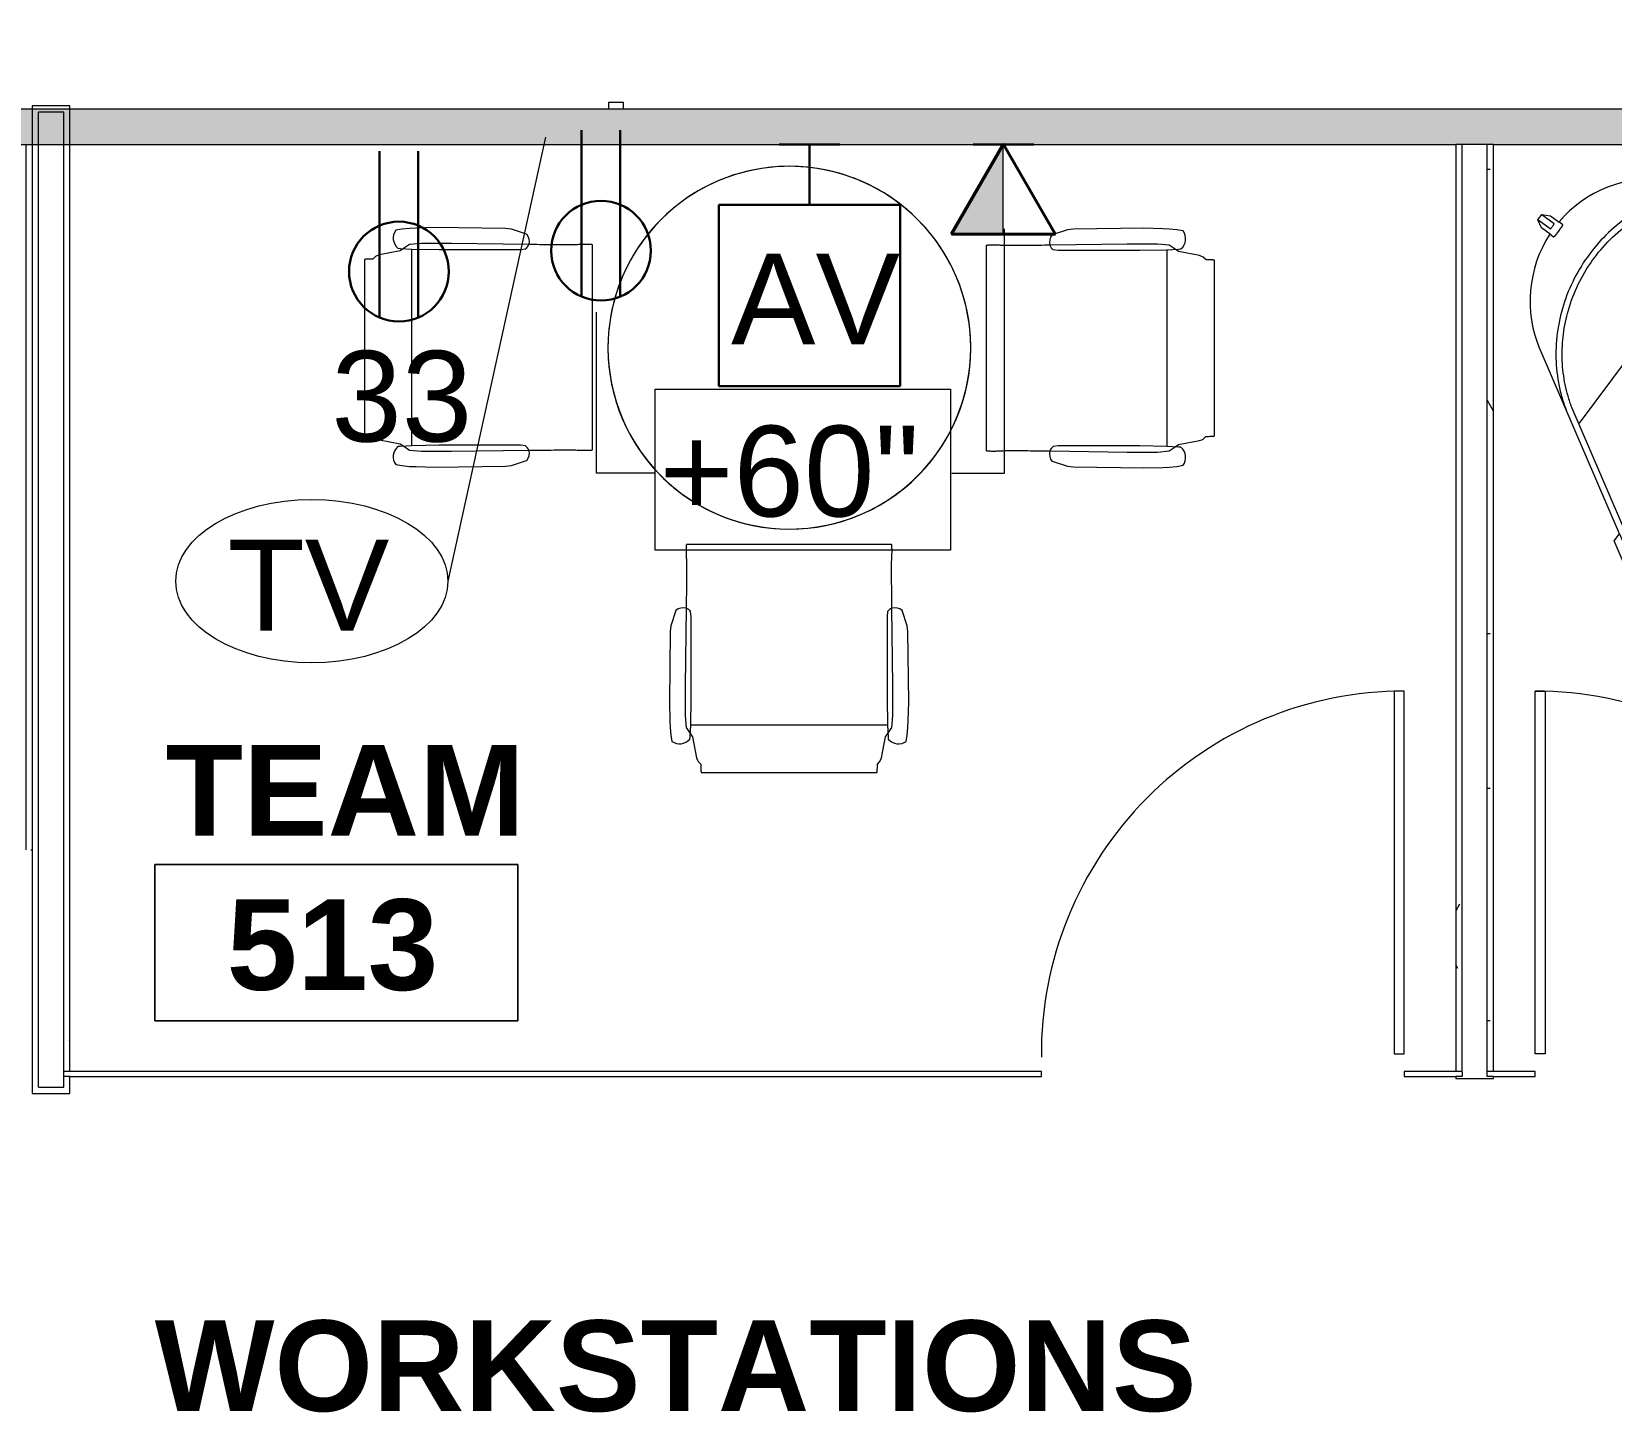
# Model space of a CAD drawing. Header units: inches. Extents: x 0 to 1865, y 0 to 1094.
# Drawn here: x 1093.1 to 1249.8, y 621.6 to 758.6 of the extents above; entities that cross this region are included whole.
import ezdxf

# ---------------------------------------------------------------- set-up
doc = ezdxf.new("R2010")
doc.units = ezdxf.units.IN
doc.header["$MEASUREMENT"] = 0
for name, color, linetype, lineweight in [('A-ANNO-NOTE', 131, 'Continuous', 9), ('A-AREA-IDEN', 2, 'Continuous', 9), ('A-DETL', 90, 'Continuous', 9), ('A-DOOR', 31, 'Continuous', 13), ('A-WALL', 113, 'Continuous', 13), ('A-WALL-PATT', 111, 'Continuous', 13), ('E-ELEC-FIXT', 91, 'Continuous', 9), ('G-ANNO-TEXT', 231, 'Continuous', 9), ('I-FURN', 30, 'Continuous', 9), ('I-WALL', 2, 'Continuous', 13), ('Q-CASE', 31, 'Continuous', 9), ('Q-SPCQ-IDEN', 132, 'Continuous', 9)]:
    doc.layers.add(name, color=color, linetype=linetype, lineweight=lineweight)
doc.styles.add('Arial', font='arial.ttf', dxfattribs={"height": 9})
doc.styles.add('Swis721 Lt BT', font='swissl.ttf', dxfattribs={"height": 9})
doc.styles.add('Swis721 Lt BT_B', font='', dxfattribs={"height": 9})
doc.styles.get('Swis721 Lt BT_B').set_extended_font_data('Swis721 Lt BT', bold=True)
pattern_1 = [(0, (0, 0), (30.72, 7.68), [1.267, -21.773, 1.267, -21.773, -122.88]), (0, (0, 0), (30.72, 7.68), [-46.08, 1.267, -44.813, 1.267, -21.773, -53.76]), (0, (0, 0), (30.72, 7.68), [-115.2, 1.267, -14.093, 1.267, -37.133]), (120, (11.52, 3.84), (-22.011075, 22.7643), [1.267, -21.773, 1.267, -21.773, -122.88]), (120, (11.52, 3.84), (-22.011075, 22.7643), [-46.08, 1.267, -44.813, 1.267, -21.773, -53.76]), (120, (11.52, 3.84), (-22.011075, 22.7643), [-115.2, 1.267, -14.093, 1.267, -37.133]), (240, (15.36, 19.2), (-8.708925, -30.4443), [1.267, -21.773, 1.267, -21.773, -122.88]), (240, (15.36, 19.2), (-8.708925, -30.4443), [-46.08, 1.267, -44.813, 1.267, -21.773, -53.76]), (240, (15.36, 19.2), (-8.708925, -30.4443), [-115.2, 1.267, -14.093, 1.267, -37.133])]

# ---------------------------------------------------------------- blocks, each defined once
blk = doc.blocks.new('F - CONF TABLE _ROUND-4 CHAIRS_ - Lam 30Dia Single-Column Base-7320828-Level 05 POWER _ SIGNAL')
at = {"layer": 'I-FURN'}
for p, q in [((-56.14, 14.52), (-56.75, 14.41)), ((-55.37, 14.59), (-56.14, 14.52)), ((-54.72, 14.62), (-55.37, 14.59)), ((-52.86, 14.67), (-54.72, 14.62)), ((-45.86, 14.57), (-52.86, 14.67)), ((-45.27, 14.51), (-45.86, 14.57)), ((-43.76, 14.02), (-45.27, 14.51)), ((9.89, 14.44), (8.39, 13.95)), ((10.49, 14.5), (9.89, 14.44)), ((17.49, 14.6), (10.49, 14.5)), ((19.35, 14.55), (17.49, 14.6)), ((19.99, 14.52), (19.35, 14.55)), ((20.76, 14.45), (19.99, 14.52)), ((21.37, 14.34), (20.76, 14.45)), ((-56.53, 12.63), (-56.3, 12.61)), ((-56.3, 12.61), (-55.14, 12.54)), ((-55.97, 12.59), (-56.3, 12.36)), ((-55.37, 12.99), (-55.97, 12.59)), ((-54.2, 13.1), (-55.37, 12.99)), ((-55.14, 12.54), (-52.45, 12.5)), ((-55.14, -6.98), (-55.14, 12.54)), ((-51.2, 13.1), (-54.2, 13.1)), ((-43.54, 12.99), (-51.2, 13.1)), ((-44.37, 12.5), (-43.87, 12.56)), ((-37.21, -7.39), (-37.21, 12.95)), ((1.84, 12.89), (1.84, -7.45)), ((15.83, 13.03), (8.17, 12.92)), ((18.83, 13.03), (15.83, 13.03)), ((20, 12.93), (18.83, 13.03)), ((19.76, 12.48), (20.93, 12.54)), ((20.59, 12.52), (20, 12.93)), ((20.93, 12.54), (21.15, 12.56)), ((-59.85, 11.5), (-59.85, -5.93)), ((-58.75, 11.81), (-59.01, 11.55)), ((-58.61, 11.88), (-58.75, 11.81)), ((-58.37, 11.96), (-58.61, 11.88)), ((-56.3, 12.36), (-58.37, 11.96)), ((-52.45, 12.5), (-44.37, 12.5)), ((8.5, 12.49), (8.99, 12.43)), ((8.99, 12.43), (17.08, 12.43)), ((17.08, 12.43), (19.76, 12.48)), ((19.76, 12.48), (19.76, -7.04)), ((20.93, 12.29), (20.59, 12.52)), ((22.99, 11.89), (20.93, 12.29)), ((23.37, 11.74), (22.99, 11.89)), ((23.63, 11.49), (23.37, 11.74)), ((24.48, -6), (24.48, 11.43)), ((-59.01, -5.99), (-58.75, -6.24)), ((-58.75, -6.24), (-58.37, -6.39)), ((23.37, -6.31), (23.63, -6.05)), ((-58.37, -6.39), (-56.3, -6.79)), ((-56.3, -7.04), (-56.53, -7.06)), ((-56.3, -6.79), (-55.96, -7.02)), ((-55.14, -6.98), (-56.3, -7.04)), ((-55.96, -7.02), (-55.37, -7.43)), ((-55.37, -7.43), (-54.2, -7.53)), ((-52.45, -6.93), (-55.14, -6.98)), ((-54.2, -7.53), (-51.2, -7.53)), ((-44.37, -6.93), (-52.45, -6.93)), ((-51.2, -7.53), (-43.54, -7.42)), ((-43.87, -6.99), (-44.37, -6.93)), ((8.17, -7.49), (15.83, -7.6)), ((8.99, -7), (8.5, -7.06)), ((17.08, -7), (8.99, -7)), ((15.83, -7.6), (18.83, -7.6)), ((19.76, -7.04), (17.08, -7)), ((18.83, -7.6), (20, -7.49)), ((20.93, -7.11), (19.76, -7.04)), ((20, -7.49), (20.59, -7.09)), ((20.59, -7.09), (20.93, -6.86)), ((20.93, -6.86), (22.99, -6.46)), ((21.15, -7.13), (20.93, -7.11)), ((22.99, -6.46), (23.23, -6.38)), ((23.23, -6.38), (23.37, -6.31)), ((-56.75, -8.84), (-56.14, -8.95)), ((-56.14, -8.95), (-55.37, -9.02)), ((-55.37, -9.02), (-54.72, -9.05)), ((-54.72, -9.05), (-52.86, -9.1)), ((-52.86, -9.1), (-45.86, -9)), ((-45.86, -9), (-45.27, -8.94)), ((-45.27, -8.94), (-43.76, -8.45)), ((8.39, -8.52), (9.89, -9.01)), ((9.89, -9.01), (10.49, -9.07)), ((10.49, -9.07), (17.49, -9.17)), ((17.49, -9.17), (19.35, -9.12)), ((19.35, -9.12), (19.99, -9.09)), ((19.99, -9.09), (20.76, -9.02)), ((20.76, -9.02), (21.37, -8.91)), ((-7.55, -16.78), (-27.89, -16.78)), ((-28.96, -23.33), (-29.45, -24.83)), ((-27.93, -23.1), (-28.03, -30.77)), ((-27.44, -23.93), (-27.49, -23.43)), ((-7.95, -23.43), (-8, -23.93)), ((-7.41, -30.77), (-7.52, -23.1)), ((-6, -24.83), (-6.49, -23.33)), ((-29.45, -24.83), (-29.51, -25.42)), ((-27.44, -32.02), (-27.44, -23.93)), ((-8, -23.93), (-8, -32.02)), ((-5.93, -25.42), (-6, -24.83)), ((-29.51, -25.42), (-29.6, -32.42)), ((-5.84, -32.42), (-5.93, -25.42)), ((-28.03, -30.77), (-28.03, -33.77)), ((-7.41, -33.77), (-7.41, -30.77)), ((-29.6, -32.42), (-29.56, -34.28)), ((-27.48, -34.7), (-27.44, -32.02)), ((-8, -32.02), (-7.96, -34.7)), ((-5.89, -34.28), (-5.84, -32.42)), ((-29.56, -34.28), (-29.52, -34.93)), ((-28.03, -33.77), (-27.93, -34.93)), ((-7.51, -34.93), (-7.41, -33.77)), ((-5.92, -34.93), (-5.89, -34.28)), ((-29.52, -34.93), (-29.46, -35.7)), ((-29.46, -35.7), (-29.35, -36.31)), ((-27.93, -34.93), (-27.53, -35.53)), ((-27.57, -36.09), (-27.55, -35.86)), ((-27.55, -35.86), (-27.48, -34.7)), ((-27.53, -35.53), (-27.3, -35.86)), ((-7.96, -34.7), (-27.48, -34.7)), ((-27.3, -35.86), (-26.9, -37.93)), ((-8.54, -37.93), (-8.14, -35.86)), ((-8.14, -35.86), (-7.91, -35.53)), ((-7.96, -34.7), (-7.89, -35.86)), ((-7.91, -35.53), (-7.51, -34.93)), ((-7.89, -35.86), (-7.88, -36.09)), ((-6.1, -36.31), (-5.99, -35.7)), ((-5.99, -35.7), (-5.92, -34.93)), ((-26.9, -37.93), (-26.82, -38.17)), ((-26.82, -38.17), (-26.75, -38.31)), ((-26.75, -38.31), (-26.49, -38.57)), ((-8.95, -38.57), (-8.7, -38.31)), ((-8.7, -38.31), (-8.54, -37.93)), ((-26.44, -39.41), (-9.01, -39.41))]:
    blk.add_line(p, q, dxfattribs=at)
for centre, radius, start, end in [((-17.69, 2.75), 18, 360, 180), ((-17.69, 2.75), 18, 360, 180), ((-17.69, 2.75), 18, 47.3684, 104.2105), ((-17.69, 2.75), 18, 104.2105, 132.6316), ((-17.69, 2.75), 18, 132.6316, 142.1053), ((-17.69, 2.75), 18, 28.4211, 47.3684), ((-55.68, 13.64), 1.32, 144.065, 229.935), ((20.31, 13.57), 1.32, 310.065, 35.935), ((-44.29, 13.22), 0.781, 302.3218, 343.1534), ((-44.61, 13.3), 1.12, 343.9109, 40.257), ((-17.69, 2.75), 18, 142.1053, 180), ((9.24, 13.23), 1.12, 139.743, 196.0891), ((8.91, 13.15), 0.781, 196.8466, 237.6782), ((-17.69, 2.75), 18, 9.4737, 28.4211), ((-17.69, 2.75), 18, 0, 9.4737), ((-17.69, 2.75), 18, 180, 360), ((-17.69, 2.75), 18, 180, 293.6842), ((-17.69, 2.75), 18, 180, 227.3684), ((-17.69, 2.75), 18, 312.6316, 360), ((-17.69, 2.75), 18, 341.0526, 0), ((-17.69, 2.75), 18, 246.3158, 341.0526), ((-55.68, -8.07), 1.32, 130.065, 215.935), ((-44.29, -7.65), 0.781, 16.8466, 57.6782), ((-44.61, -7.73), 1.12, 319.743, 16.0891), ((9.24, -7.8), 1.12, 163.9109, 220.257), ((8.91, -7.72), 0.781, 122.3218, 163.1534), ((20.31, -8.14), 1.32, 324.065, 49.935), ((-17.69, 2.75), 18, 227.3684, 246.3158), ((-17.69, 2.75), 18, 303.1579, 312.6316), ((-17.69, 2.75), 18, 293.6842, 303.1579), ((-28.24, -24.18), 1.12, 73.9109, 130.257), ((-28.15, -23.85), 0.781, 32.3218, 73.1534), ((-7.29, -23.85), 0.781, 106.8466, 147.6782), ((-7.21, -24.18), 1.12, 49.743, 106.0891), ((-28.58, -35.24), 1.32, 234.065, 319.935), ((-6.87, -35.24), 1.32, 220.065, 305.935)]:
    blk.add_arc(centre, radius, start, end, dxfattribs=at)
for points in [[(-39.12, 12.95), (-39.87, 12.95), (-41.34, 12.96), (-42.81, 12.98), (-43.54, 12.99)], [(-38.15, 13), (-38.32, 12.99), (-38.64, 12.98), (-38.96, 12.96), (-39.12, 12.95)], [(3.75, 12.88), (3.59, 12.89), (3.27, 12.91), (2.94, 12.92), (2.78, 12.93)], [(8.17, 12.92), (7.44, 12.91), (5.97, 12.9), (4.49, 12.89), (3.75, 12.88)], [(-43.54, -7.42), (-42.81, -7.41), (-41.34, -7.4), (-39.87, -7.39), (-39.12, -7.38)], [(-39.12, -7.38), (-38.96, -7.39), (-38.64, -7.41), (-38.32, -7.42), (-38.15, -7.43)], [(2.78, -7.5), (2.94, -7.49), (3.27, -7.48), (3.59, -7.46), (3.75, -7.45)], [(3.75, -7.45), (4.49, -7.45), (5.97, -7.46), (7.44, -7.48), (8.17, -7.49)], [(-27.94, -17.72), (-27.93, -17.88), (-27.91, -18.21), (-27.9, -18.53), (-27.89, -18.69)], [(-27.89, -18.69), (-27.89, -19.43), (-27.9, -20.91), (-27.92, -22.37), (-27.93, -23.1)], [(-7.56, -18.69), (-7.55, -18.53), (-7.53, -18.21), (-7.52, -17.88), (-7.51, -17.72)], [(-7.52, -23.1), (-7.53, -22.37), (-7.54, -20.91), (-7.55, -19.43), (-7.56, -18.69)]]:
    blk.add_open_spline(points, degree=3, dxfattribs=at)
for points, knots in [([(-37.21, 12.95), (-37.21, 12.96), (-37.22, 12.96), (-37.25, 12.97), (-37.3, 12.98), (-37.37, 12.98), (-37.46, 12.99), (-37.59, 13), (-37.83, 13), (-38.04, 13), (-38.15, 13)], [0, 0, 0, 0, 0.090909, 0.181818, 0.272727, 0.363636, 0.454545, 0.545455, 0.727273, 1, 1, 1, 1]), ([(2.78, 12.93), (2.7, 12.93), (2.54, 12.93), (2.21, 12.93), (1.91, 12.91), (1.84, 12.89), (1.84, 12.89)], [0, 0, 0, 0, 0.181818, 0.363636, 0.727273, 1, 1, 1, 1]), ([(-59.01, 11.55), (-59.2, 11.55), (-59.47, 11.54), (-59.69, 11.53), (-59.78, 11.52), (-59.83, 11.51), (-59.84, 11.5), (-59.85, 11.5)], [0, 0, 0, 0, 0.444444, 0.666667, 0.777778, 0.888889, 1, 1, 1, 1]), ([(24.48, 11.43), (24.47, 11.43), (24.45, 11.44), (24.41, 11.45), (24.34, 11.46), (24.25, 11.46), (24.15, 11.47), (24, 11.48), (23.82, 11.48), (23.68, 11.49), (23.63, 11.49)], [0, 0, 0, 0, 0.111111, 0.222222, 0.333333, 0.444444, 0.555556, 0.666667, 0.888889, 1, 1, 1, 1]), ([(-59.85, -5.93), (-59.84, -5.93), (-59.83, -5.94), (-59.78, -5.95), (-59.71, -5.96), (-59.63, -5.96), (-59.53, -5.97), (-59.37, -5.98), (-59.2, -5.98), (-59.06, -5.99), (-59.01, -5.99)], [0, 0, 0, 0, 0.111111, 0.222222, 0.333333, 0.444444, 0.555556, 0.666667, 0.888889, 1, 1, 1, 1]), ([(23.63, -6.05), (23.82, -6.05), (24.1, -6.04), (24.32, -6.03), (24.41, -6.02), (24.45, -6.01), (24.47, -6), (24.48, -6)], [0, 0, 0, 0, 0.444444, 0.666667, 0.777778, 0.888889, 1, 1, 1, 1]), ([(-38.15, -7.43), (-38.08, -7.43), (-37.91, -7.43), (-37.59, -7.43), (-37.29, -7.41), (-37.21, -7.39), (-37.21, -7.39)], [0, 0, 0, 0, 0.181818, 0.363636, 0.727273, 1, 1, 1, 1]), ([(1.84, -7.45), (1.84, -7.46), (1.84, -7.46), (1.88, -7.47), (1.93, -7.48), (2, -7.48), (2.08, -7.49), (2.22, -7.5), (2.45, -7.5), (2.66, -7.5), (2.78, -7.5)], [0, 0, 0, 0, 0.090909, 0.181818, 0.272727, 0.363636, 0.454545, 0.545455, 0.727273, 1, 1, 1, 1]), ([(-27.89, -16.78), (-27.9, -16.78), (-27.9, -16.78), (-27.91, -16.81), (-27.92, -16.87), (-27.92, -16.94), (-27.93, -17.02), (-27.93, -17.16), (-27.94, -17.39), (-27.94, -17.6), (-27.94, -17.72)], [0, 0, 0, 0, 0.090909, 0.181818, 0.272727, 0.363636, 0.454545, 0.545455, 0.727273, 1, 1, 1, 1]), ([(-7.51, -17.72), (-7.51, -17.64), (-7.5, -17.48), (-7.51, -17.15), (-7.52, -16.85), (-7.54, -16.78), (-7.55, -16.78)], [0, 0, 0, 0, 0.181818, 0.363636, 0.727273, 1, 1, 1, 1]), ([(-26.49, -38.57), (-26.49, -38.76), (-26.48, -39.03), (-26.47, -39.25), (-26.45, -39.34), (-26.45, -39.39), (-26.44, -39.41), (-26.44, -39.41)], [0, 0, 0, 0, 0.444444, 0.666667, 0.777778, 0.888889, 1, 1, 1, 1]), ([(-9.01, -39.41), (-9, -39.41), (-9, -39.39), (-8.99, -39.34), (-8.98, -39.28), (-8.97, -39.19), (-8.97, -39.09), (-8.96, -38.94), (-8.95, -38.76), (-8.95, -38.62), (-8.95, -38.57)], [0, 0, 0, 0, 0.111111, 0.222222, 0.333333, 0.444444, 0.555556, 0.666667, 0.888889, 1, 1, 1, 1])]:
    blk.add_open_spline(points, degree=3, knots=knots, dxfattribs=at)
blk = doc.blocks.new('Door - Glass Single - Patch - Short Handle-8028882-Level 05 POWER _ SIGNAL')
at = {"layer": 'A-DOOR', "lineweight": 20}
for p, q in [((17, -2), (18, -2)), ((17, -38), (17, -2)), ((18, -2), (18, -38)), ((18, -38), (17, -38))]:
    blk.add_line(p, q, dxfattribs=at)
at = {"layer": 'A-DOOR', "lineweight": 9}
blk.add_arc((18, -2), 36, 179.5, 270, dxfattribs=at)
blk = doc.blocks.new('Seating-Booth_Lounge_Chair-Teknion-STFB_Fractals-R2014 - High Back-7331714-Level 05 POWER _ SIGNAL')
at = {"layer": 'I-FURN'}
for p, q in [((-0.62, 17.49), (0.44, 17.49)), ((-22.97, 10.45), (-22.54, 11.19)), ((-22.54, 11.19), (-22.23, 10.65)), ((-21.69, 10.96), (-21.81, 11.17)), ((21.81, 11.17), (21.69, 10.96)), ((22.23, 10.65), (22.54, 11.19)), ((22.54, 11.19), (22.97, 10.45)), ((-21.35, 7.63), (-22.97, 10.45)), ((-22.23, 10.65), (-21.69, 10.96)), ((-22.23, 10.65), (-20.48, 7.63)), ((-21.69, 10.96), (-13.24, -3.67)), ((21.69, 10.96), (13.24, -3.67)), ((20.48, 7.63), (22.23, 10.67)), ((22.97, 10.45), (21.35, 7.63)), ((-20.48, 7.63), (-21.35, 7.63)), ((-10.51, -9.64), (-20.48, 7.63)), ((20.48, 7.63), (10.51, -9.64)), ((21.35, 7.63), (20.48, 7.63)), ((-14.07, -2.16), (14.07, -2.16)), ((-0.75, -15.23), (-0.75, -15.71)), ((0.75, -15.71), (0.75, -15.23)), ((-0.75, -16.73), (-0.75, -15.68)), ((-0.33, -17.49), (-0.75, -16.73)), ((-0.33, -17.49), (-0.33, -15.98)), ((0.33, -15.98), (0.33, -17.49)), ((0.75, -16.73), (0.33, -17.49)), ((0.75, -15.68), (0.75, -16.73)), ((0.33, -17.49), (-0.33, -17.49))]:
    blk.add_line(p, q, dxfattribs=at)
at = {"layer": 'I-FURN', "flags": 128}
blk.add_lwpolyline([(21.69, 10.96), (21.96, 10.81), (22.23, 10.65)], dxfattribs=at)
at = {"layer": 'I-FURN'}
for centre, radius, start, end in [((-0.44, -25.1), 42.59, 90.2412, 119.9526), ((0.44, -25.1), 42.59, 60.0452, 90), ((-21.37, 11.42), 0.5, 131.065, 210.12), ((21.37, 11.42), 0.5, 329.88, 48.7323), ((0, -3.57), 12.14, 210.0001, 266.4557), ((0, -3.57), 12.14, 273.5443, 329.9999)]:
    blk.add_arc(centre, radius, start, end, dxfattribs=at)
for centre, major_axis, ratio in [((0, -15.23), (0.75, 0), 0.098866), ((0, -15.98), (0.33, 0), 0.098894)]:
    blk.add_ellipse(centre, major_axis=major_axis, ratio=ratio, start_param=0, end_param=3.141593, dxfattribs=at)
for points in [[(-13.77, -3.99), (-13.55, -4.33), (-13.09, -5), (-12.05, -6.26), (-10.56, -7.69), (-8.53, -9.11), (-6.18, -10.26), (-3.56, -11.06), (-0.72, -11.42), (2.15, -11.3), (4.95, -10.7), (7.6, -9.64), (10.02, -8.14), (11.77, -6.57), (12.99, -5.14), (13.52, -4.38), (13.77, -3.99)], [(13.24, -3.67), (13.03, -4), (12.58, -4.65), (11.58, -5.86), (10.15, -7.23), (8.19, -8.59), (5.94, -9.7), (3.42, -10.47), (0.69, -10.81), (-2.06, -10.7), (-4.75, -10.12), (-7.3, -9.1), (-9.62, -7.66), (-11.31, -6.15), (-12.48, -4.78), (-13, -4.05), (-13.24, -3.67)]]:
    blk.add_open_spline(points, degree=3, knots=[-1, -1, -1, -1, -0.961957, -0.923913, -0.847826, -0.771739, -0.695652, -0.608696, -0.521739, -0.434783, -0.347826, -0.26087, -0.173913, -0.086957, -0.043478, 0, 0, 0, 0], dxfattribs=at)
blk = doc.blocks.new('C-Counter Top - ADJ HEIGHT-8046683-Level 05 POWER _ SIGNAL')
at = {"layer": 'Q-CASE'}
for p, q in [((-45.19, -0.75), (24.81, -0.75)), ((24.81, -0.25), (24.81, -0.12)), ((-45.19, -25), (24.81, -25)), ((24.81, -25), (24.81, -24.25))]:
    blk.add_line(p, q, dxfattribs=at)
blk = doc.blocks.new('PS - Power Device _Wall Base_ - Duplex-V53-Level 05 POWER _ SIGNAL')
at = {"layer": 'E-ELEC-FIXT'}
for p, q in [((1150.3, 751.63), (1151.8, 751.63)), ((1150.3, 751.63), (1150.3, 750.93)), ((1151.8, 750.93), (1151.8, 751.63))]:
    blk.add_line(p, q, dxfattribs=at)
blk = doc.blocks.new('Door - Glass Single - Patch - Short Handle-8039778-Level 05 POWER _ SIGNAL')
at = {"layer": 'A-DOOR', "lineweight": 20}
for p, q in [((17, 38), (17, 2)), ((18, 38), (17, 38)), ((18, 2), (18, 38)), ((17, 2), (18, 2))]:
    blk.add_line(p, q, dxfattribs=at)
at = {"layer": 'A-DOOR', "lineweight": 9}
blk.add_arc((18, 2), 36, 90, 180.5, dxfattribs=at)
blk = doc.blocks.new('Room Tag - Room Name and Number-3379422-Level 05 POWER _ SIGNAL')
at = {"layer": 'A-AREA-IDEN'}
for p, q in [((-0.1881, -0.1636), (-0.1881, -0.0018)), ((-0.1881, -0.0018), (0.1869, -0.0018)), ((0.1869, -0.0018), (-0.1881, -0.0018)), ((-0.1881, -0.0018), (-0.1881, -0.1636)), ((0.1869, -0.0018), (0.1869, -0.1636)), ((0.1869, -0.1636), (0.1869, -0.0018)), ((0.1869, -0.1636), (-0.1881, -0.1636)), ((-0.1881, -0.1636), (0.1869, -0.1636))]:
    blk.add_line(p, q, dxfattribs=at)
blk = doc.blocks.new('Appliance_Specialty Equipment Tag - Standard-3515593-Level 05 POWER _ SIGNAL')
at = {"layer": 'Q-SPCQ-IDEN'}
blk.add_ellipse((-0.0499, 0.0037), major_axis=(-0.1406, 0), ratio=0.600473, dxfattribs=at)

msp = doc.modelspace()

# ---------------------------------------------------------------- hatches: boundary and pattern name
at = {"layer": 'A-ANNO-NOTE'}
msp.add_hatch(color=256, dxfattribs=at).paths.add_polyline_path([(1189.46, 738.56), (1189.46, 747.49), (1184.3, 738.56)], flags=0)
at = {"layer": 'A-WALL-PATT', "lineweight": 9}
msp.add_hatch(color=7, dxfattribs=at).paths.add_polyline_path([(1396.46, 747.43), (1462.13, 747.43), (1462.13, 750.93), (963.56, 750.93), (963.56, 747.43), (1369, 747.43)], flags=0)
h = msp.add_hatch(dxfattribs=at)
h.set_pattern_fill('FP_1', color=256, style=0, pattern_type=2)
h.set_pattern_definition(pattern_1)
h.paths.add_polyline_path([(1096.87, 653.25), (1096.87, 654.93), (1096.25, 654.92), (1096.25, 653.25)], flags=0)
h.paths.add_polyline_path([(1096.87, 655.43), (1096.87, 747.43), (1096.25, 747.43), (1096.25, 655.43)], flags=0)
h.paths.add_polyline_path([(1096.25, 750.93), (1096.87, 750.93), (1096.87, 751.25), (1096.25, 751.25)], flags=0)
h = msp.add_hatch(dxfattribs=at)
h.set_pattern_fill('FP_1', color=256, style=0, pattern_type=2)
h.set_pattern_definition(pattern_1)
h.paths.add_polyline_path([(1234.38, 654.75), (1237.5, 654.75), (1237.5, 654.93), (1234.38, 654.93)], flags=0)
h.paths.add_polyline_path([(1234.38, 655.43), (1235, 655.43), (1235, 747.43), (1234.38, 747.43), (1234.38, 680.91)], flags=0)
h = msp.add_hatch(dxfattribs=at)
h.set_pattern_fill('FP_1', color=256, style=0, pattern_type=2)
h.set_pattern_definition(pattern_1)
h.paths.add_polyline_path([(1237.5, 654.75), (1238.12, 654.75), (1238.12, 654.93), (1237.5, 654.93)], flags=0)
h.paths.add_polyline_path([(1238.12, 655.43), (1238.12, 747.43), (1237.5, 747.42), (1237.5, 655.43)], flags=0)

# ---------------------------------------------------------------- linework, layer by layer
at = {"layer": 'A-ANNO-NOTE', "lineweight": 30}
for p, q in [((1147.64, 748.85), (1147.64, 732.32)), ((1151.47, 748.85), (1151.47, 732.32)), ((1151.47, 748.85), (1151.47, 732.32)), ((1127.59, 746.77), (1127.59, 730.25)), ((1131.42, 746.77), (1131.42, 730.25)), ((1131.42, 746.77), (1131.42, 730.25)), ((1167.25, 747.43), (1173.25, 747.43)), ((1170.25, 747.43), (1170.25, 741.43)), ((1189.46, 747.49), (1184.3, 738.56)), ((1189.5, 747.43), (1184.34, 738.49)), ((1186.5, 747.43), (1192.5, 747.43)), ((1189.46, 747.49), (1194.62, 738.56)), ((1189.5, 747.43), (1194.66, 738.49)), ((1179.25, 741.43), (1161.25, 741.43)), ((1161.25, 741.43), (1161.25, 723.43)), ((1179.25, 723.43), (1179.25, 741.43)), ((1194.62, 738.56), (1184.3, 738.56)), ((1194.66, 738.49), (1184.34, 738.49)), ((1161.25, 723.43), (1179.25, 723.43))]:
    msp.add_line(p, q, dxfattribs=at)
at = {"layer": 'A-ANNO-NOTE'}
for p, q in [((1189.46, 747.49), (1184.3, 738.56)), ((1189.46, 738.56), (1189.46, 747.49)), ((1184.3, 738.56), (1189.46, 738.56))]:
    msp.add_line(p, q, dxfattribs=at)
at = {"layer": 'A-ANNO-NOTE', "lineweight": 30}
for centre in [(1149.56, 736.88), (1129.51, 734.81)]:
    msp.add_circle(centre, 4.95, dxfattribs=at)
at = {"layer": 'A-DETL'}
for p, q in [((1189.61, 714.79), (1189.61, 739.04)), ((1149.11, 714.79), (1149.11, 730.79)), ((1154.86, 714.79), (1149.11, 714.79)), ((1184.36, 714.79), (1189.61, 714.79))]:
    msp.add_line(p, q, dxfattribs=at)
at = {"layer": 'A-WALL'}
for p, q in [((1093.75, 653.88), (1093.75, 750.63)), ((1096.25, 750.63), (1093.75, 750.63)), ((1096.25, 653.88), (1096.25, 750.63)), ((1238.12, 747.43), (1234.38, 747.43)), ((1235, 655.38), (1235, 747.43)), ((1237.5, 655.38), (1237.5, 747.43)), ((1096.87, 655.43), (1096.25, 655.43)), ((1235, 655.43), (1234.38, 655.43)), ((1238.12, 655.43), (1237.5, 655.43)), ((1093.75, 653.88), (1096.25, 653.88)), ((1096.87, 654.93), (1096.25, 654.93)), ((1235, 654.93), (1234.38, 654.93)), ((1238.12, 654.93), (1237.5, 654.93))]:
    msp.add_line(p, q, dxfattribs=at)
at = {"layer": 'G-ANNO-TEXT', "color": 7, "flags": 128}
msp.add_lwpolyline([(1184.25, 707.15), (1154.92, 707.15), (1154.92, 723.13), (1184.25, 723.13)], close=True, dxfattribs=at)
at = {"layer": 'I-WALL', "color": 8, "lineweight": 20}
for p, q in [((1462.13, 750.93), (962.94, 750.93)), ((966.69, 747.43), (1234.38, 747.43)), ((1238.12, 747.43), (1365.5, 747.43))]:
    msp.add_line(p, q, dxfattribs=at)
at = {"layer": 'I-WALL'}
for p, q in [((1093.12, 751.25), (1093.12, 653.25)), ((1096.87, 751.25), (1093.12, 751.25)), ((1096.87, 655.43), (1096.87, 751.25)), ((1234.38, 747.43), (1234.38, 655.43)), ((1238.12, 655.43), (1238.12, 747.43)), ((1193.25, 655.43), (1096.87, 655.43)), ((1193.25, 654.93), (1193.25, 655.43)), ((1234.38, 655.43), (1229.25, 655.43)), ((1229.25, 655.43), (1229.25, 654.93)), ((1242.25, 655.43), (1238.12, 655.43)), ((1242.25, 654.93), (1242.25, 655.43)), ((1096.87, 653.25), (1096.87, 654.93)), ((1096.87, 654.93), (1193.25, 654.93)), ((1229.25, 654.93), (1234.38, 654.93)), ((1234.38, 654.93), (1234.38, 654.75)), ((1234.38, 654.75), (1238.12, 654.75)), ((1238.12, 654.75), (1238.12, 654.93)), ((1238.12, 654.93), (1242.25, 654.93)), ((1093.12, 653.25), (1096.87, 653.25))]:
    msp.add_line(p, q, dxfattribs=at)
at = {"layer": 'I-WALL', "lineweight": 9}
for p, q in [((1235, 655.38), (1235, 654.93)), ((1237.5, 654.93), (1237.5, 655.38))]:
    msp.add_line(p, q, dxfattribs=at)
at = {"layer": 'Q-SPCQ-IDEN'}
msp.add_line((1144.05, 748.13), (1134.36, 704.09), dxfattribs=at)

# ---------------------------------------------------------------- block references
at = {"layer": 'A-AREA-IDEN', "xscale": 95.99999999999994, "yscale": 95.99999999999994, "zscale": 95.99999999999994}
msp.add_blockref('Room Tag - Room Name and Number-3379422-Level 05 POWER _ SIGNAL', (1123.35, 676.15), dxfattribs=at)
at = {"layer": 'A-DOOR'}
msp.add_blockref('Door - Glass Single - Patch - Short Handle-8039778-Level 05 POWER _ SIGNAL', (1211.25, 655.18), dxfattribs=at)
at = {"layer": 'A-DOOR', "rotation": 180}
msp.add_blockref('Door - Glass Single - Patch - Short Handle-8028882-Level 05 POWER _ SIGNAL', (1260.25, 655.18), dxfattribs=at)
at = {"layer": 'E-ELEC-FIXT'}
msp.add_blockref('PS - Power Device _Wall Base_ - Duplex-V53-Level 05 POWER _ SIGNAL', (0, 0), dxfattribs=at)
at = {"layer": 'I-FURN', "rotation": 233.288301556762}
msp.add_blockref('Seating-Booth_Lounge_Chair-Teknion-STFB_Fractals-R2014 - High Back-7331714-Level 05 POWER _ SIGNAL', (1256.74, 729.75), dxfattribs=at)
at = {"layer": 'I-FURN'}
msp.add_blockref('F - CONF TABLE _ROUND-4 CHAIRS_ - Lam 30Dia Single-Column Base-7320828-Level 05 POWER _ SIGNAL', (1185.94, 724.5), dxfattribs=at)
at = {"layer": 'Q-CASE', "rotation": 270.0000000000006}
msp.add_blockref('C-Counter Top - ADJ HEIGHT-8046683-Level 05 POWER _ SIGNAL', (1093.25, 702.24), dxfattribs=at)
at = {"layer": 'Q-SPCQ-IDEN', "xscale": 95.99999999999994, "yscale": 95.99999999999994, "zscale": 95.99999999999994}
msp.add_blockref('Appliance_Specialty Equipment Tag - Standard-3515593-Level 05 POWER _ SIGNAL', (1125.65, 703.73), dxfattribs=at)

# ---------------------------------------------------------------- texts
at = {"layer": 'A-ANNO-NOTE', "char_height": 9, "attachment_point": 1, "style": 'Swis721 Lt BT'}
for s, insert, width in [('AV', (1162.46, 736.58), 18.18), ('33', (1122.8, 726.94), 16.362)]:
    msp.add_mtext(s, dxfattribs=dict(at, insert=insert, width=width))
at = {"layer": 'A-AREA-IDEN', "char_height": 9, "attachment_point": 1, "style": 'Swis721 Lt BT_B'}
for s, insert, width in [('TEAM', (1106.37, 687.83), 40.905), ('513', (1112.43, 672.53), 25.452), ('WORKSTATIONS', (1105.29, 630.73), 119.685)]:
    msp.add_mtext(s, dxfattribs=dict(at, insert=insert, width=width))
at = {"layer": 'G-ANNO-TEXT', "color": 7, "insert": (1155.37, 719.51), "char_height": 9, "width": 33.33, "attachment_point": 1, "style": 'Swis721 Lt BT'}
msp.add_mtext('+60"', dxfattribs=at)
at = {"layer": 'Q-SPCQ-IDEN', "insert": (1112.49, 708.19), "char_height": 9, "width": 19.695, "attachment_point": 1, "style": 'Arial'}
msp.add_mtext('TV', dxfattribs=at)

doc.saveas('drawing.dxf')
